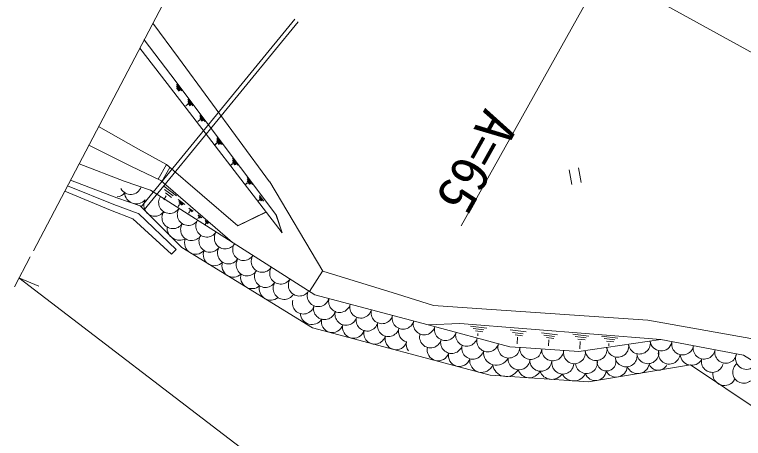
# Model space of a CAD drawing. Units: millimetres, scale not verified. Extents: x 40000 to 680000, y 20000 to 380000.
# Drawn here: x 59302 to 93853, y 274384 to 294468 of the extents above; entities that cross this region are included whole.
import ezdxf
from ezdxf.enums import TextEntityAlignment as Align

# ---------------------------------------------------------------- set-up
doc = ezdxf.new("R2010")
doc.units = ezdxf.units.MM
doc.header["$LTSCALE"] = 1000
doc.layers.add('M-BGD', color=7, linetype='Continuous', lineweight=13)
doc.layers.add('M-STR-HTXT', color=7, linetype='Continuous', lineweight=13)
doc.styles.add('ＭＳ ゴシック', font='')
doc.styles.get('ＭＳ ゴシック').set_extended_font_data('MS Gothic')

msp = doc.modelspace()

# ---------------------------------------------------------------- linework, layer by layer
at = {"layer": 'M-BGD'}
for p, q in [((60193, 283268), (75026, 311537)), ((91290, 303812), (80472, 284460)), ((98242, 290476), (87240, 296527)), ((72588, 294254), (65303, 285355)), ((72743, 294127), (65445, 285213)), ((65859, 294066), (67077, 292426)), ((65865, 294069), (65862, 294072)), ((65865, 294069), (65862, 294072)), ((65864, 294067), (65862, 294071)), ((65864, 294067), (65862, 294071)), ((65444, 293276), (66717, 291608)), ((65448, 293282), (65450, 293279)), ((65448, 293282), (65450, 293279)), ((65449, 293284), (65451, 293281)), ((65449, 293284), (65451, 293281)), ((65235, 292878), (66539, 291204)), ((65241, 292879), (65238, 292882)), ((65241, 292879), (65238, 292882)), ((65242, 292881), (65239, 292884)), ((65242, 292881), (65239, 292884)), ((71394, 286547), (67077, 292426)), ((66717, 291608), (71692, 285000)), ((71983, 284131), (66539, 291204)), ((67225, 290849), (66984, 291160)), ((67144, 290870), (66984, 291076)), ((67093, 290852), (66984, 290993)), ((67099, 290842), (66989, 290983)), ((67672, 290174), (67511, 290380)), ((67758, 290144), (67517, 290454)), ((67627, 290146), (67517, 290287)), ((67427, 290139), (67511, 290215)), ((68238, 289437), (68078, 289644)), ((68325, 289407), (68084, 289718)), ((68194, 289410), (68084, 289551)), ((67994, 289402), (68078, 289478)), ((65169, 288091), (63287, 289164)), ((63287, 289164), (63291, 289162)), ((63287, 289164), (63291, 289162)), ((63290, 289170), (63294, 289168)), ((63290, 289170), (63294, 289168)), ((69132, 288322), (68891, 288632)), ((69051, 288342), (68891, 288549)), ((69138, 288313), (68897, 288623)), ((69058, 288333), (68897, 288540)), ((62822, 288278), (62826, 288276)), ((62822, 288278), (62826, 288276)), ((62825, 288284), (64812, 287280)), ((62825, 288284), (62829, 288282)), ((62825, 288284), (62829, 288282)), ((68807, 288307), (68891, 288383)), ((68813, 288298), (68897, 288374)), ((69001, 288324), (68891, 288465)), ((69007, 288315), (68897, 288456)), ((65169, 288091), (66506, 287362)), ((69878, 287349), (69637, 287659)), ((69797, 287369), (69637, 287576)), ((69746, 287351), (69637, 287492)), ((69884, 287340), (69643, 287650)), ((69804, 287360), (69643, 287567)), ((69753, 287342), (69643, 287484)), ((62355, 287379), (62351, 287381)), ((62355, 287379), (62351, 287381)), ((62359, 287386), (62355, 287388)), ((62359, 287386), (62355, 287388)), ((62356, 287390), (64500, 286572)), ((64812, 287280), (66233, 286607)), ((66506, 287362), (66116, 286663)), ((66660, 287229), (66283, 286552)), ((69880, 284451), (66506, 287362)), ((69553, 287334), (69637, 287410)), ((69559, 287325), (69643, 287401)), ((86034, 287202), (86169, 286509)), ((85586, 287114), (85721, 286422)), ((61952, 286610), (61948, 286612)), ((61952, 286610), (61948, 286612)), ((61956, 286617), (61951, 286619)), ((61956, 286617), (61951, 286619)), ((64153, 285783), (61953, 286621)), ((65738, 286147), (64500, 286572)), ((66233, 286607), (69640, 283666)), ((70249, 286418), (70332, 286494)), ((70255, 286409), (70339, 286486)), ((70574, 286433), (70333, 286743)), ((70493, 286453), (70333, 286660)), ((70442, 286435), (70333, 286576)), ((70580, 286424), (70339, 286735)), ((70499, 286445), (70339, 286651)), ((70449, 286426), (70339, 286568)), ((73912, 282303), (71400, 286538)), ((61679, 286090), (61675, 286092)), ((61679, 286090), (61675, 286092)), ((61683, 286097), (61678, 286099)), ((61683, 286097), (61678, 286099)), ((63853, 285192), (61679, 286101)), ((61806, 286342), (61810, 286340)), ((61806, 286342), (61810, 286340)), ((61810, 286349), (61814, 286347)), ((61810, 286349), (61814, 286347)), ((64015, 285469), (61811, 286351)), ((73541, 281185), (65738, 286147)), ((66983, 285877), (66373, 286344)), ((66820, 285876), (66415, 286187)), ((65255, 285403), (64153, 285783)), ((66376, 285688), (66496, 285874)), ((66740, 285807), (66463, 286019)), ((71100, 285643), (70907, 285891)), ((71035, 285659), (70907, 285825)), ((70995, 285645), (70907, 285758)), ((71107, 285634), (70914, 285883)), ((71042, 285651), (70914, 285816)), ((71002, 285636), (70914, 285749)), ((64015, 285469), (65163, 285047)), ((67225, 283424), (65255, 285403)), ((67367, 285471), (67063, 285705)), ((67064, 285377), (67124, 285469)), ((67293, 285461), (67090, 285616)), ((67242, 285441), (67104, 285547)), ((70840, 285631), (70907, 285692)), ((70847, 285623), (70914, 285684)), ((64913, 284782), (63853, 285192)), ((67546, 285051), (67607, 285144)), ((67768, 285145), (67566, 285300)), ((67725, 285115), (67587, 285222)), ((71223, 285119), (69873, 284460)), ((71230, 285110), (69880, 284451)), ((66735, 283121), (64913, 284782)), ((65170, 285037), (66958, 283337)), ((67992, 284795), (68028, 284851)), ((68181, 284842), (67998, 284983)), ((68125, 284851), (68004, 284945)), ((68106, 284824), (68023, 284888)), ((68518, 284576), (68335, 284716)), ((71692, 285000), (71983, 284131)), ((71699, 284991), (71991, 284122)), ((68336, 284519), (68372, 284575)), ((68469, 284575), (68347, 284669)), ((68450, 284548), (68367, 284612)), ((66742, 283111), (66958, 283337)), ((73432, 279623), (67225, 283424)), ((73904, 282310), (73290, 281347)), ((77450, 281212), (73912, 282303)), ((78914, 279765), (73534, 281193)), ((77450, 281212), (79156, 280690)), ((81212, 280547), (79156, 280690)), ((89318, 279981), (81212, 280547)), ((94374, 279081), (89318, 279981)), ((81849, 277386), (73424, 279631)), ((80404, 279837), (78914, 279765)), ((82779, 278730), (78914, 279765)), ((89945, 279079), (80404, 279837)), ((81685, 279609), (80923, 279704)), ((81545, 279526), (81038, 279589)), ((83558, 279428), (82796, 279524)), ((81500, 279430), (81154, 279474)), ((81264, 279250), (81267, 279361)), ((83418, 279345), (82911, 279408)), ((83373, 279250), (83026, 279293)), ((83123, 278872), (83140, 279180)), ((85043, 279298), (84281, 279393)), ((84903, 279215), (84396, 279278)), ((86531, 279228), (85769, 279324)), ((86391, 279145), (85884, 279208)), ((87894, 279135), (87132, 279230)), ((84858, 279119), (84511, 279163)), ((84610, 278771), (84625, 279050)), ((86346, 279050), (86000, 279093)), ((89945, 279079), (86058, 278501)), ((86093, 278623), (86113, 278980)), ((87754, 279052), (87247, 279115)), ((87709, 278956), (87362, 279000)), ((87473, 278776), (87476, 278887)), ((93853, 278332), (89945, 279079)), ((83551, 278676), (82779, 278730)), ((86058, 278501), (83551, 278676)), ((98397, 275504), (93853, 278332)), ((91347, 277876), (86508, 277061)), ((96249, 274570), (91347, 277876)), ((86508, 277061), (81849, 277386))]:
    msp.add_line(p, q, dxfattribs=at)
for centre, radius, start, end in [((62725, 287246), 520, 193.0754, 193.8108), ((62725, 287246), 520, 193.0753, 193.8107), ((62725, 287246), 520, 193.0754, 193.8108), ((62725, 287246), 520, 193.0753, 193.8107), ((62134, 287132), 563, 250.1335, 250.5886), ((62134, 287132), 563, 250.1334, 250.5886), ((62134, 287132), 563, 250.1335, 250.5886), ((62134, 287132), 563, 250.1334, 250.5886), ((64803, 286464), 520, 208.147, 341.4493), ((64125, 286309), 481, 275.7425, 323.6415), ((65079, 286070), 567, 184.6533, 317.3637), ((66652, 285566), 520, 147.1083, 327.9639), ((65953, 285435), 521, 151.3194, 323.7529), ((66810, 284845), 520, 147.1083, 327.9639), ((67536, 284998), 520, 147.1213, 327.9769), ((68414, 284441), 520, 147.1213, 327.9769), ((67124, 284371), 594, 176.5656, 298.5066), ((67694, 284278), 520, 147.1213, 327.9769), ((68564, 283729), 520, 147.1083, 327.9639), ((69291, 283883), 520, 147.1213, 327.9769), ((67889, 283636), 526, 156.1864, 318.8858), ((69441, 283171), 520, 147.1083, 327.9639), ((70161, 283334), 520, 147.1083, 327.9639), ((68777, 283095), 529, 158.3236, 316.7486), ((71038, 282776), 520, 147.1083, 327.9639), ((69667, 282558), 534, 160.9751, 314.0971), ((70326, 282604), 520, 147.1213, 327.9769), ((71195, 282055), 520, 147.1083, 327.9639), ((71915, 282218), 520, 147.1083, 327.9639), ((70557, 282020), 540, 163.4589, 311.6133), ((71448, 281483), 548, 165.9272, 309.145), ((72080, 281488), 520, 147.1213, 327.9769), ((72800, 281651), 520, 147.1213, 327.9769), ((73695, 281147), 520, 152.8404, 344.8411), ((72991, 280798), 520, 163.9854, 344.8411), ((74708, 280872), 520, 163.9984, 344.8541), ((73996, 280531), 520, 163.9854, 344.8411), ((75714, 280606), 520, 163.9984, 344.8541), ((73399, 280327), 546, 182.3556, 326.4709), ((75011, 280264), 520, 163.9984, 344.8541), ((76719, 280339), 520, 163.9984, 344.8541), ((77716, 280080), 520, 163.9854, 344.8411), ((74364, 279918), 520, 165.8919, 342.9346), ((76014, 279990), 520, 163.9984, 344.8541), ((77021, 279730), 520, 163.9984, 344.8541), ((78721, 279812), 520, 163.9854, 344.8411), ((75369, 279650), 520, 166.589, 342.2376), ((78025, 279457), 520, 163.9984, 254.9158), ((79726, 279543), 520, 163.9854, 344.8411), ((76371, 279372), 520, 163.9854, 344.8411), ((77387, 279107), 520, 165.82, 343.0325), ((79021, 279195), 520, 163.9854, 344.8411), ((80730, 279274), 520, 163.9854, 344.8411), ((78392, 278840), 520, 166.6088, 215.8792), ((80018, 278929), 520, 163.9854, 344.8411), ((81735, 279005), 520, 163.9854, 344.8411), ((82732, 278713), 520, 161.8643, 356.4364), ((88923, 278902), 520, 185.6745, 6.5302), ((89951, 279052), 520, 185.4163, 347.2375), ((90972, 278857), 520, 166.3819, 347.2375), ((79381, 278581), 520, 166.6273, 342.1992), ((81023, 278660), 520, 163.9854, 344.8411), ((82143, 278471), 619, 174.6083, 332.918), ((83772, 278646), 520, 175.5807, 356.4364), ((84811, 278579), 520, 175.5807, 356.4364), ((85840, 278443), 520, 167.9222, 6.5302), ((86868, 278596), 520, 185.6745, 6.5302), ((87895, 278749), 520, 185.6745, 6.5302), ((89322, 278445), 520, 185.6745, 6.5302), ((90338, 278424), 520, 166.3819, 347.2375), ((91992, 278662), 520, 166.3819, 347.2375), ((93013, 278467), 520, 166.3819, 347.2375), ((80386, 278312), 520, 166.6014, 342.2251), ((81442, 278077), 565, 171.7119, 339.1395), ((83214, 278154), 520, 175.5807, 356.4364), ((87364, 278023), 445, 172.766, 17.338), ((88294, 278292), 520, 185.6745, 6.5302), ((91397, 278396), 546, 184.687, 328.9324), ((92379, 278034), 520, 166.3819, 347.2375), ((94000, 278176), 520, 155.2481, 309.0734), ((82612, 277962), 648, 187.6294, 329.2315), ((84246, 278088), 520, 175.5807, 356.4364), ((85294, 277951), 520, 175.5807, 356.4364), ((86413, 277977), 520, 185.6745, 6.5302), ((88848, 278004), 548, 204.6804, 347.5243), ((89812, 278069), 457, 197.992, 334.92), ((93865, 277521), 520, 128.2177, 309.0734), ((83705, 277821), 565, 199.0497, 332.9674), ((84769, 277783), 603, 201.2878, 323.8161), ((85806, 277732), 625, 208.6942, 333.5919), ((86842, 277621), 501, 198.7681, 355.4725), ((87817, 277823), 534, 206.9475, 354.8037), ((92955, 277446), 555, 172.9034, 330.2961)]:
    msp.add_arc(centre, radius, start, end, dxfattribs=at)
for points, knots in [([(207901, 266938), (201312, 266964), (199620, 266945), (194315, 267065), (192401, 267108), (191329, 267134), (189416, 267193), (187338, 267257), (186172, 267272), (184095, 267374), (181657, 267495), (180291, 267574), (177855, 267736), (177568, 267755), (177408, 267766), (177121, 267788), (176100, 267867), (175528, 267908), (174509, 268004), (171921, 268247), (170470, 268384), (167893, 268728), (166143, 268962), (165166, 269126), (163423, 269409), (162098, 269624), (161355, 269739), (160037, 269995), (158452, 270303), (157567, 270492), (155996, 270863), (154089, 271313), (153025, 271584), (151134, 272097), (150086, 272381), (149497, 272534), (148459, 272849), (146153, 273549), (144866, 273960), (142590, 274753), (139218, 275926), (137357, 276672), (134081, 278090), (129548, 280053), (127051, 281252), (122634, 283462), (120559, 284500), (119409, 285107), (117361, 286196), (113224, 288396), (110929, 289670), (106819, 291918), (101189, 294998), (98074, 296795), (92434, 299855), (88415, 302036), (86165, 303261), (82111, 305377), (80115, 306418), (78988, 306984), (76985, 308011), (75813, 308612), (75446, 308800), (73983, 309549)], [0, 0, 0, 0, 1, 1, 1, 2, 2, 2, 3, 3, 3, 4, 4, 4, 5, 5, 5, 6, 6, 6, 7, 7, 7, 8, 8, 8, 9, 9, 9, 10, 10, 10, 11, 11, 11, 12, 12, 12, 13, 13, 13, 14, 14, 14, 15, 15, 15, 16, 16, 16, 17, 17, 17, 18, 18, 18, 19, 19, 19, 20, 20, 20, 21, 21, 21, 21]), ([(73750, 309098), (75516, 308194), (75958, 307968), (77375, 307246), (78375, 306736), (78939, 306456), (79936, 305941), (81399, 305185), (82214, 304752), (83670, 303985), (85691, 302920), (86823, 302323), (88832, 301236), (93505, 298708), (96097, 297246), (100752, 294687), (104015, 292893), (105834, 291872), (109105, 290094), (114488, 287167), (117519, 285555), (122961, 282739), (124593, 281894), (125528, 281459), (127188, 280670), (132024, 278373), (134830, 277296), (139779, 275257), (140707, 274875), (141244, 274705), (142191, 274373), (144577, 273538), (145913, 273064), (148343, 272368), (151674, 271414), (153548, 270899), (156928, 270137), (160095, 269422), (161894, 269128), (165102, 268628), (168326, 268126), (170148, 267939), (173394, 267606), (176225, 267316), (177818, 267216), (180660, 267051), (184951, 266802), (187359, 266738), (191656, 266624), (196171, 266503), (198702, 266532), (203218, 266485), (205048, 266466), (205620, 266460), (207903, 266438)], [0, 0, 0, 0, 1, 1, 1, 2, 2, 2, 3, 3, 3, 4, 4, 4, 5, 5, 5, 6, 6, 6, 7, 7, 7, 8, 8, 8, 9, 9, 9, 10, 10, 10, 11, 11, 11, 12, 12, 12, 13, 13, 13, 14, 14, 14, 15, 15, 15, 16, 16, 16, 17, 17, 17, 18, 18, 18, 18])]:
    msp.add_open_spline(points, degree=3, knots=knots, dxfattribs=at)
at = {"layer": 'M-STR-HTXT'}
for p, q in [((59302, 281569), (60046, 282988)), ((59508, 282001), (97371, 253039)), ((59508, 282001), (60454, 281592))]:
    msp.add_line(p, q, dxfattribs=at)

# ---------------------------------------------------------------- texts
at = {"layer": 'M-BGD', "style": 'ＭＳ ゴシック'}
msp.add_text('A=65', height=1833, rotation=240.793, dxfattribs=at).set_placement((83236, 289200), align=Align.TOP_LEFT)

doc.saveas('drawing.dxf')
